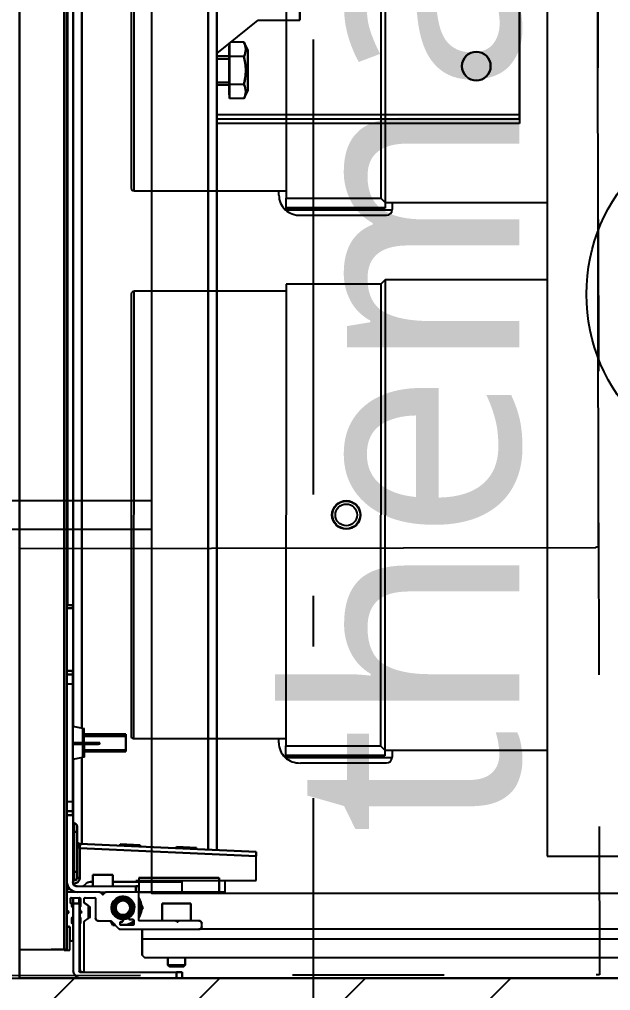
# Model space of a CAD drawing. Header units: centimetres. Extents: x 2191 to 12545, y -680 to 18662.
# Drawn here: x 10830.14 to 10850.75, y 4299.94 to 4333.81 of the extents above; entities that cross this region are included whole.
import ezdxf

# ---------------------------------------------------------------- set-up
doc = ezdxf.new("R2010")
doc.units = ezdxf.units.CM
doc.linetypes.add('Style de ligne -1', pattern=[0.41664, 0.20828, -0.20836])
doc.linetypes.add('Style de ligne -6', pattern=[1.04164, 0.625, -0.20828, 0.06943, -0.13893])
for name, color, linetype in [('B Aménagement intérieur', 252, 'Continuous'), ('B GÈnÈral_Hatch', 252, 'Continuous'), ('B Général', 252, 'Continuous'), ('C ANNOTATIONS-axes horizontaux', 252, 'Style de ligne -1'), ('C ANNOTATIONS-niveaux', 252, 'Continuous'), ('C ANNOTATIONS-prestations', 252, 'Continuous'), ('MTI900_Alu', 252, 'Continuous'), ('prlm-CHAUFF', 4, 'Continuous')]:
    doc.layers.add(name, color=color, linetype=linetype)
doc.styles.add('prlm-chauff', font='trebucbi.ttf', dxfattribs={"height": 18})

# ---------------------------------------------------------------- blocks, each defined once
blk = doc.blocks.new('B 70.200_wc-2')
at = {"layer": 'B Général', "linetype": 'Continuous'}
for p, q in [((-25, -20.1), (-25, 0)), ((-24.9, 0.1), (24.9, 0.1))]:
    blk.add_line(p, q, dxfattribs=at)
blk.add_arc((-24.9, 0), 0.1, 90, 180, dxfattribs=at)
blk = doc.blocks.new('B 70.Groupe-2-1')
at = {"layer": 'B Général', "linetype": 'Style de ligne -1', "ltscale": 25.4, "flags": 128}
blk.add_lwpolyline([(-35.4, 7.6), (35.6, 7.6), (35.6, -32.4), (-35.4, -32.4)], close=True, dxfattribs=at)
at = {"layer": 'B Général', "xscale": -1, "rotation": 270}
blk.add_blockref('B 70.200_wc-2', (35.5, 7.5), dxfattribs=at)
blk = doc.blocks.new('B 70.WC-plan-PMR')
at = {"layer": 'B Général'}
blk.add_blockref('B 70.Groupe-2-1', (0, 0), dxfattribs=at)
blk = doc.blocks.new('B 70.Groupe-17-1')
at = {"layer": 'B Général', "rotation": 0.09337549009251679}
blk.add_blockref('B 70.WC-plan-PMR', (10814.705, 4332.834), dxfattribs=at)
blk = doc.blocks.new('B 70.Gaine 150_70')
at = {"layer": 'B Général', "linetype": 'Continuous'}
blk.add_line((18.5, 36.305), (-69, 36.305), dxfattribs=at)
at = {"layer": 'B Général', "linetype": 'Continuous', "flags": 128}
for points in [[(-70, 36.305), (19.5, 36.305), (19.5, -2.715), (-70, -2.715)], [(-70, -2.7), (-70, 36.3), (19.5, 36.3), (19.5, -2.7)]]:
    blk.add_lwpolyline(points, close=True, dxfattribs=at)
at = {"layer": 'C ANNOTATIONS-prestations'}
for p, q in [((-69, 36.305), (-69, 35.205)), ((-69, 35.205), (-69, 34.755)), ((-69.03, 34.755), (-69.03, 34.555)), ((-69, 34.755), (-69.03, 34.755)), ((-69.03, 34.555), (-68.23, 34.555)), ((-69, 34.655), (-69, 34.755)), ((-69, 34.755), (18.5, 34.755)), ((18.5, 34.655), (-69, 34.655)), ((-68.23, 34.555), (-68.67, 34.555)), ((-68.23, 34.555), (-68.23, 34.655)), ((-68.2, 34.625), (-68.2, 34.585)), ((-67.771, 34.655), (-67.721, 34.606)), ((-67.736, 34.62), (-67.664, 34.62)), ((-67.679, 34.606), (-67.629, 34.655)), ((-67, 34.625), (-67, 34.655)), ((-67, 33.517), (-67, 34.625)), ((-66.9, 34.55), (-66.9, 34.655)), ((-64.317, 34.455), (-64.317, 34.655)), ((-64.182, 34.655), (-64.182, 34.455)), ((-63.85, 34.455), (-63.85, 34.655)), ((-59.75, 34.455), (-59.75, 34.655)), ((-59.418, 34.455), (-59.418, 34.655)), ((-59.283, 34.655), (-59.283, 34.455)), ((-57.1, 34.455), (-57.1, 34.655)), ((-57, 34.655), (-57, 34.455)), ((-23.583, 34.635), (-57, 34.635)), ((-67.4, 34.435), (-69.75, 34.435)), ((-67.4, 34.235), (-69.75, 34.235)), ((-68.105, 34.205), (-69.7, 34.205)), ((-68.7, 34.525), (-68.7, 34.465)), ((-68.67, 34.435), (-68.135, 34.435)), ((-67.904, 34.485), (-68.076, 34.485)), ((-67.94, 34.485), (-67.901, 34.446)), ((-67.901, 34.446), (-67.868, 34.446)), ((-67.9, 34.235), (-67.9, 34.185)), ((-67.783, 34.205), (-67.875, 34.205)), ((-67.857, 34.185), (-67.857, 34.235)), ((-67.845, 34.435), (-67.56, 34.435)), ((-67.53, 34.205), (-67.617, 34.205)), ((-67.543, 34.185), (-67.543, 34.235)), ((-67.537, 34.446), (-67.499, 34.446)), ((-67.4, 34.485), (-67.501, 34.485)), ((-67.5, 34.185), (-67.5, 34.235)), ((-67.499, 34.446), (-67.46, 34.485)), ((-67.4, 34.505), (-67.4, 34.485)), ((-67.4, 34.435), (-67.2, 34.435)), ((-67.4, 34.235), (-67.4, 34.435)), ((-67.2, 34.235), (-67.4, 34.235)), ((-67.23, 34.535), (-67.37, 34.535)), ((-67.2, 34.505), (-67.2, 34.215)), ((-66.8, 34.305), (-66.8, 32.255)), ((-64.317, 34.455), (-66.65, 34.455)), ((-66.6, 34.405), (-66.6, 34.455)), ((-66.6, 34.405), (-66.3, 34.405)), ((-66.3, 34.305), (-66.5, 34.305)), ((-66.5, 34.205), (-66.5, 34.305)), ((-65.471, 34.205), (-66.5, 34.205)), ((-66.3, 34.455), (-66.3, 34.405)), ((-66.3, 34.405), (-64.9, 34.405)), ((-66.3, 34.405), (-66.3, 34.305)), ((-64.9, 34.305), (-66.3, 34.305)), ((-65.75, 28.055), (-65.471, 34.205)), ((-65.471, 34.205), (-65.47, 34.21)), ((-65.321, 34.198), (-65.471, 34.205)), ((-65.32, 34.21), (-65.321, 34.198)), ((-64.9, 34.405), (-64.9, 34.455)), ((-64.9, 34.405), (-64.6, 34.405)), ((-64.9, 34.405), (-64.9, 34.305)), ((-64.7, 34.305), (-64.9, 34.305)), ((-64.6, 34.455), (-64.6, 34.405)), ((-62.366, 34.435), (-64.6, 34.435)), ((-64.182, 34.455), (-64.317, 34.455)), ((-63.85, 34.455), (-64.182, 34.455)), ((-59.75, 34.455), (-63.85, 34.455)), ((-62.37, 34.455), (-62.3, 34.105)), ((-61.85, 34.455), (-61.85, 33.696)), ((-61.8, 34.455), (-61.8, 33.696)), ((-61.3, 34.105), (-61.23, 34.455)), ((-23.65, 34.435), (-61.234, 34.435)), ((-59.418, 34.455), (-59.75, 34.455)), ((-59.283, 34.455), (-59.418, 34.455)), ((-57.1, 34.455), (-59.283, 34.455)), ((-57, 34.455), (-57.1, 34.455)), ((-70, 34.185), (-70, 30.835)), ((-69.8, 34.185), (-69.8, 30.835)), ((-69.8, 34.105), (-69.8, 34.085)), ((-69.77, 34.055), (-68.041, 34.055)), ((-68.077, 34.185), (-67.903, 34.185)), ((-68.016, 34.042), (-67.929, 33.918)), ((-67.904, 33.905), (-67.496, 33.905)), ((-67.9, 33.905), (-67.9, 33.875)), ((-67.9, 33.875), (-67.5, 33.875)), ((-67.9, 33.875), (-67.88, 33.855)), ((-67.857, 33.855), (-67.857, 33.905)), ((-67.762, 34.196), (-67.721, 34.156)), ((-67.679, 34.156), (-67.638, 34.196)), ((-67.543, 33.855), (-67.543, 33.905)), ((-67.52, 33.855), (-67.5, 33.875)), ((-67.23, 34.185), (-67.502, 34.185)), ((-67.5, 33.875), (-67.5, 33.905)), ((-67.471, 33.918), (-67.384, 34.042)), ((-67.359, 34.055), (-67.23, 34.055)), ((-67.2, 34.025), (-67.2, 33.685)), ((-65.321, 34.198), (-65.6, 28.055)), ((-65.324, 34.135), (-62.306, 34.135)), ((-62.3, 34.105), (-61.85, 34.105)), ((-62.1, 34.105), (-62.1, 32.605)), ((-62.039, 34.105), (-62.039, 32.605)), ((-61.8, 34.105), (-61.3, 34.105)), ((-61.561, 34.105), (-61.561, 32.605)), ((-61.5, 32.605), (-61.5, 34.105)), ((-61.294, 34.135), (-23.75, 34.135)), ((-68.01, 33.555), (-68.01, 33.127)), ((-67.23, 33.655), (-67.91, 33.655)), ((-67.88, 33.855), (-67.52, 33.855)), ((-66.4, 33.755), (-66.8, 33.755)), ((-66.65, 33.755), (-66.65, 33.852)), ((-66.4, 33.055), (-66.4, 33.755)), ((-61.85, 33.696), (-61.8, 33.696)), ((-61.85, 33.696), (-61.85, 33.56)), ((-61.85, 33.56), (-61.8, 33.56)), ((-61.8, 33.696), (-61.8, 33.56)), ((-67.079, 33.426), (-67.009, 33.496)), ((-67.009, 33.314), (-67.079, 33.384)), ((-67, 33.517), (-67, 33.293)), ((-67, 32.185), (-67, 33.293)), ((-68.019, 33.106), (-68.291, 32.834)), ((-68.156, 33.055), (-68.056, 33.113)), ((-68.156, 32.969), (-68.156, 33.055)), ((-67.2, 32.899), (-67.2, 32.511)), ((-66.8, 33.055), (-66.4, 33.055)), ((-66.65, 32.155), (-66.65, 33.055)), ((-68.3, 32.813), (-68.3, 30.055)), ((-68.15, 32.775), (-68.15, 32.355)), ((-68.07, 32.805), (-68.12, 32.805)), ((-68.04, 32.735), (-68.04, 32.775)), ((-67.979, 32.705), (-68.01, 32.705)), ((-65.334, 32.803), (-65.384, 32.805)), ((-65.334, 32.803), (-65.366, 32.101)), ((-61.5, 32.605), (-62.1, 32.605)), ((-68.104, 32.325), (-68.15, 32.351)), ((-68.12, 32.325), (-67.99, 32.325)), ((-67.96, 32.355), (-67.96, 32.465)), ((-67.93, 32.495), (-67.907, 32.495)), ((-67, 32.255), (-66.8, 32.255)), ((-67, 32.155), (-67, 32.185)), ((-66.8, 32.255), (-66.8, 32.155)), ((-66.65, 32.257), (-66.61, 32.255)), ((-66.61, 32.255), (-66.601, 28.055)), ((-69.2, 32.035), (-69.3, 31.935)), ((-69.3, 1.435), (-69.3, 31.935)), ((-69.2, 32.035), (-68.65, 32.035)), ((-68.65, 32.035), (-68.3, 32.035)), ((-68.65, 1.335), (-68.65, 32.035)), ((-68, 30.867), (-68, 32.125)), ((-67.97, 32.155), (-67.03, 32.155)), ((-67.55, 32.005), (-67.65, 32.063)), ((-67.45, 32.063), (-67.55, 32.005)), ((-67, 30.655), (-67, 32.155)), ((-66.8, 32.155), (-67, 32.155)), ((-66.65, 32.155), (-66.8, 32.155)), ((-66.5, 32.155), (-66.65, 32.155)), ((-66.65, 32.155), (-66.65, 30.655)), ((-66.5, 29.355), (-66.5, 32.155)), ((-65.416, 32.104), (-65.366, 32.101)), ((-67.4, 31.335), (-68, 31.335)), ((-67.4, 30.335), (-67.4, 31.335)), ((-70, 30.635), (-70, 30.835)), ((-70, 30.835), (-69.8, 30.835)), ((-69.8, 30.835), (-69.8, 30.635)), ((-69.55, 31.135), (-69.6, 31.085)), ((-69.6, 31.085), (-69.6, 30.585)), ((-69.55, 30.535), (-69.55, 31.135)), ((-69.3, 31.135), (-69.55, 31.135)), ((-68.029, 30.826), (-68.009, 30.846)), ((-68, 30.743), (-68, 30.867)), ((-65.423, 30.841), (-65.473, 30.843)), ((-65.423, 30.841), (-65.455, 30.139)), ((-69.8, 30.635), (-70, 30.635)), ((-69.6, 30.585), (-69.55, 30.535)), ((-69.55, 30.535), (-69.3, 30.535)), ((-68.009, 30.764), (-68.029, 30.784)), ((-68, 30.055), (-68, 30.743)), ((-67, 29.355), (-67, 30.655)), ((-66.65, 30.655), (-67, 30.655)), ((-68, 30.335), (-67.4, 30.335)), ((-65.505, 30.142), (-65.455, 30.139)), ((-68.3, 3.285), (-68.3, 30.055)), ((-68.2, 29.955), (-68.1, 29.955)), ((-65.524, 29.735), (-23.925, 29.735)), ((-67, 29.155), (-67, 29.355)), ((-66.5, 29.355), (-67, 29.355)), ((-66.603, 29.155), (-67, 29.155)), ((-65.537, 29.435), (-23.925, 29.435)), ((-40.2, 18.885), (-40.2, 29.435)), ((-40.05, 18.885), (-40.05, 29.435)), ((-39.9, 18.885), (-39.9, 29.435)), ((-38.85, 29.435), (-38.85, 29.005)), ((-38.758, 29.435), (-38.758, 29.005)), ((-37.942, 29.435), (-37.942, 29.005)), ((-37.85, 29.005), (-37.85, 29.435)), ((-37.754, 29.435), (-36.592, 27.99)), ((-39.086, 28.985), (-39.331, 28.985)), ((-39.331, 28.489), (-39.331, 28.985)), ((-37.5, 29.005), (-39.2, 29.005)), ((-39.2, 29.005), (-39.2, 28.985)), ((-38.841, 28.985), (-39.086, 28.985)), ((-38.35, 28.985), (-38.841, 28.985)), ((-38.841, 28.489), (-38.841, 28.985)), ((-37.859, 28.985), (-38.35, 28.985)), ((-37.614, 28.985), (-37.859, 28.985)), ((-37.859, 28.489), (-37.859, 28.985)), ((-37.392, 28.985), (-37.614, 28.985)), ((-37.5, 28.985), (-37.5, 29.005)), ((-37.369, 28.489), (-37.369, 28.956)), ((-39.331, 28.489), (-39.05, 28.345)), ((-37.65, 28.345), (-37.369, 28.489)), ((-37.65, 28.345), (-39.05, 28.345)), ((-66.601, 28.055), (-65.75, 28.055)), ((-65.6, 28.055), (-65.75, 28.055)), ((-36.592, 27.99), (-36.592, 26.535)), ((-36.25, 26.535), (-36.592, 26.535)), ((-40.05, 18.885), (-40.2, 18.885)), ((-39.9, 18.885), (-40.05, 18.885)), ((-35.75, 18.885), (-39.9, 18.885))]:
    blk.add_line(p, q, dxfattribs=at)
at = {"layer": 'C ANNOTATIONS-prestations', "flags": 128}
for points in [[(-68.67, 34.555, 0.198912), (-68.691, 34.546, 0.198912), (-68.7, 34.525)], [(-68.23, 34.555, 0.198912), (-68.209, 34.564, 0.198912), (-68.2, 34.585)], [(-68.17, 34.655, 0.198912), (-68.191, 34.646, 0.198912), (-68.2, 34.625)], [(-67.721, 34.606, 0.198912), (-67.7, 34.597, 0.198912), (-67.679, 34.606)], [(-67, 34.625, 0.198912), (-67.009, 34.646, 0.198912), (-67.03, 34.655)], [(-66.65, 34.655, 0.198912), (-66.897, 34.552, 0.198912), (-67, 34.305)], [(-69.75, 34.435, 0.198912), (-69.927, 34.362, 0.198912), (-70, 34.185)], [(-69.75, 34.235, 0.198912), (-69.785, 34.22, 0.198912), (-69.8, 34.185)], [(-69.7, 34.205, 0.198912), (-69.771, 34.176, 0.198912), (-69.8, 34.105)], [(-68.7, 34.465, 0.198912), (-68.691, 34.444, 0.198912), (-68.67, 34.435)], [(-68.135, 34.435, 0.17724), (-68.116, 34.442, 0.17724), (-68.105, 34.46)], [(-68.076, 34.485, 0.17724), (-68.095, 34.478, 0.17724), (-68.105, 34.46)], [(-68.105, 34.205, 0.155096), (-68.094, 34.191, 0.155096), (-68.077, 34.185)], [(-67.875, 34.46, 0.17724), (-67.885, 34.478, 0.17724), (-67.904, 34.485)], [(-67.903, 34.185, 0.155096), (-67.886, 34.191, 0.155096), (-67.875, 34.205)], [(-67.9, 34.435, 0.013224), (-67.9, 34.44, 0.013224), (-67.901, 34.446)], [(-67.875, 34.46, 0.17724), (-67.864, 34.442, 0.17724), (-67.845, 34.435)], [(-67.762, 34.196, 0.098491), (-67.772, 34.203, 0.098491), (-67.783, 34.205)], [(-67.617, 34.205, 0.098491), (-67.628, 34.203, 0.098491), (-67.638, 34.196)], [(-67.56, 34.435, 0.17724), (-67.541, 34.442, 0.17724), (-67.53, 34.46)], [(-67.501, 34.485, 0.17724), (-67.52, 34.478, 0.17724), (-67.53, 34.46)], [(-67.53, 34.205, 0.155096), (-67.519, 34.191, 0.155096), (-67.502, 34.185)], [(-67.499, 34.446, 0.013224), (-67.5, 34.44, 0.013224), (-67.5, 34.435)], [(-67.37, 34.535, 0.198912), (-67.391, 34.526, 0.198912), (-67.4, 34.505)], [(-67.2, 34.505, 0.198912), (-67.209, 34.526, 0.198912), (-67.23, 34.535)], [(-67.23, 34.185, 0.198912), (-67.209, 34.194, 0.198912), (-67.2, 34.215)], [(-66.65, 34.455, 0.198912), (-66.756, 34.411, 0.198912), (-66.8, 34.305)], [(-66.695, 34.448, 0.227222), (-66.656, 34.28, 0.227222), (-66.5, 34.205)], [(-66.6, 34.405, 0.198912), (-66.571, 34.334, 0.198912), (-66.5, 34.305)], [(-65.22, 34.305, 0.193016), (-65.289, 34.277, 0.193016), (-65.32, 34.21)], [(-64.7, 34.305, 0.198912), (-64.629, 34.334, 0.198912), (-64.6, 34.405)], [(-69.8, 34.085, 0.198912), (-69.791, 34.064, 0.198912), (-69.77, 34.055)], [(-68.016, 34.042, 0.120588), (-68.027, 34.052, 0.120588), (-68.041, 34.055)], [(-67.929, 33.918, 0.120588), (-67.918, 33.908, 0.120588), (-67.904, 33.905)], [(-67.721, 34.156, 0.198912), (-67.7, 34.147, 0.198912), (-67.679, 34.156)], [(-67.496, 33.905, 0.120588), (-67.482, 33.908, 0.120588), (-67.471, 33.918)], [(-67.359, 34.055, 0.120588), (-67.373, 34.052, 0.120588), (-67.384, 34.042)], [(-67.2, 34.025, 0.198912), (-67.209, 34.046, 0.198912), (-67.23, 34.055)], [(-66.8, 34.087, 0.028434), (-66.763, 34.044, 0.028434), (-66.722, 34.005)], [(-66.65, 33.852, 0.109774), (-66.669, 33.936, 0.109774), (-66.722, 34.005)], [(-67.91, 33.655, 0.198912), (-67.981, 33.626, 0.198912), (-68.01, 33.555)], [(-67.23, 33.655, 0.198912), (-67.209, 33.664, 0.198912), (-67.2, 33.685)], [(-67.079, 33.426, 0.198912), (-67.088, 33.405, 0.198912), (-67.079, 33.384)], [(-67.009, 33.496, 0.098491), (-67.002, 33.506, 0.098491), (-67, 33.517)], [(-67, 33.293, 0.098491), (-67.002, 33.304, 0.098491), (-67.009, 33.314)], [(-68.01, 33.164, 0.041018), (-68.079, 33.083, 0.041018), (-68.133, 32.992)], [(-68.019, 33.106, 0.098491), (-68.012, 33.116, 0.098491), (-68.01, 33.127)], [(-67.882, 32.482, 0.366532), (-67.384, 32.341, 0.366532), (-67.164, 32.808, 0.366532), (-67.588, 33.103, 0.366532), (-67.949, 32.733)], [(-68.291, 32.834, 0.098491), (-68.298, 32.824, 0.098491), (-68.3, 32.813)], [(-68.12, 32.805, 0.198912), (-68.141, 32.796, 0.198912), (-68.15, 32.775)], [(-68.143, 32.794, 0.018566), (-68.148, 32.75, 0.018566), (-68.15, 32.705)], [(-68.15, 32.705, 0.085942), (-68.115, 32.503, 0.085942), (-68.014, 32.325)], [(-68.04, 32.775, 0.198912), (-68.049, 32.796, 0.198912), (-68.07, 32.805)], [(-68.04, 32.735, 0.198912), (-68.031, 32.714, 0.198912), (-68.01, 32.705)], [(-67.979, 32.705, 0.189855), (-67.958, 32.713, 0.189855), (-67.949, 32.733)], [(-67.949, 32.733, 0.008728), (-67.95, 32.719, 0.008728), (-67.95, 32.705)], [(-67.95, 32.705, 0.074153), (-67.933, 32.588, 0.074153), (-67.882, 32.482)], [(-68.15, 32.455, 0.02871), (-68.117, 32.388, 0.02871), (-68.077, 32.325)], [(-68.15, 32.355, 0.198912), (-68.141, 32.334, 0.198912), (-68.12, 32.325)], [(-67.99, 32.325, 0.198912), (-67.969, 32.334, 0.198912), (-67.96, 32.355)], [(-67.93, 32.495, 0.198912), (-67.951, 32.486, 0.198912), (-67.96, 32.465)], [(-67.882, 32.482, 0.122946), (-67.893, 32.491, 0.122946), (-67.907, 32.495)], [(-67.03, 32.155, 0.198912), (-67.009, 32.164, 0.198912), (-67, 32.185)], [(-67.97, 32.155, 0.198912), (-67.991, 32.146, 0.198912), (-68, 32.125)], [(-67.896, 32.155, 0.14145), (-67.55, 32.055, 0.14145), (-67.204, 32.155)], [(-67.79, 32.155, 0.103148), (-67.55, 32.105, 0.103148), (-67.31, 32.155)], [(-68.029, 30.826, 0.198912), (-68.038, 30.805, 0.198912), (-68.029, 30.784)], [(-68.009, 30.846, 0.098491), (-68.002, 30.856, 0.098491), (-68, 30.867)], [(-68, 30.743, 0.098491), (-68.002, 30.754, 0.098491), (-68.009, 30.764)], [(-68.3, 30.055, 0.198912), (-68.271, 29.984, 0.198912), (-68.2, 29.955)], [(-68.1, 29.955, 0.198912), (-68.029, 29.984, 0.198912), (-68, 30.055)], [(-39.331, 28.489, 0.132797), (-39.086, 28.422, 0.132797), (-38.841, 28.489)], [(-37.859, 28.489, 0.132797), (-37.614, 28.422, 0.132797), (-37.369, 28.489)]]:
    blk.add_lwpolyline(points, format="xyb", dxfattribs=at)
at = {"layer": 'C ANNOTATIONS-prestations'}
for centre, radius in [((-67.55, 32.705), 0.35), ((-67.55, 32.705), 0.3), ((-67.55, 32.705), 0.25), ((-38.2, 20.385), 0.5)]:
    blk.add_circle(centre, radius, dxfattribs=at)
for points, knots in [([(-65.22, 34.305), (-65.254, 34.305), (-65.318, 34.298), (-65.367, 34.286), (-65.396, 34.276), (-65.421, 34.265), (-65.441, 34.252), (-65.453, 34.242), (-65.462, 34.232), (-65.469, 34.218), (-65.47, 34.211), (-65.47, 34.21), (-65.47, 34.21)], [0, 0, 0, 1, 2, 3, 4, 5, 6, 7, 8, 9, 9, 10, 10, 10]), ([(-65.47, 34.21), (-65.431, 34.208), (-65.38, 34.207), (-65.352, 34.207), (-65.333, 34.207), (-65.324, 34.208), (-65.322, 34.209), (-65.321, 34.209), (-65.32, 34.209), (-65.32, 34.209), (-65.32, 34.21)], [0, 0, 0, 1, 2, 3, 4, 5, 6, 7, 7, 8, 8, 8]), ([(-37.859, 28.489), (-38.352, 28.36), (-38.835, 28.487), (-38.838, 28.488), (-38.841, 28.489)], [0, 0, 0, 1, 1, 2, 2, 2])]:
    blk.add_open_spline(points, degree=2, knots=knots, dxfattribs=at)
blk = doc.blocks.new('xi.thema+')
at = {"layer": 'prlm-CHAUFF', "color": 0}
blk.add_lwpolyline([(-20.9, 0), (-20.9, 34.4), (20.9, 34.4), (20.9, 0)], close=True, dxfattribs=at)
blk.add_circle((0, 13), 6.25, dxfattribs=at)
at = {"layer": 'prlm-CHAUFF', "color": 0, "insert": (0, 25.539), "char_height": 8, "width": 7.19706, "attachment_point": 5, "style": 'prlm-chauff'}
blk.add_mtext('thema+', dxfattribs=at)
blk = doc.blocks.new('B 70.MTI900_Alu_390')
at = {"layer": 'MTI900_Alu', "color": 1, "linetype": 'Continuous'}
for p, q in [((-4.34, -0.405), (-4.34, -3.475)), ((-4.405, -0.415), (-4.405, -3.465)), ((-4.305, -0.6), (-4.305, -3.277)), ((-1.495, -2.16), (-1.495, -3.215)), ((-1.48, -2.16), (-1.495, -2.16)), ((-1.48, -2.16), (-1.48, -3.215)), ((-1.48, -2.16), (-1.465, -2.16)), ((-1.465, -2.16), (-1.05, -2.16)), ((-1.465, -2.16), (-1.465, -3.215)), ((-1.1342, -2.925), (-1.1, -2.925)), ((-1.1342, -3.0705), (-1.1342, -2.925)), ((-4.1351, -3.077), (-4.136, -3.497)), ((-4.1351, -3.077), (-4.05, -3.077)), ((-4.0221, -3.692), (-4.05, -3.077)), ((-4.05, -3.077), (-4.035, -3.077)), ((-4.035, -3.077), (-4.0071, -3.6913)), ((-1.2504, -3.215), (-1.1342, -3.0705)), ((-1.38, -3.106), (-1.4081, -3.1204)), ((-1.38, -3.106), (-1.24, -3.106)), ((-1.2119, -3.1204), (-1.24, -3.106)), ((-1.4081, -3.1204), (-1.4081, -3.17)), ((-1.3591, -3.1204), (-1.3591, -3.17)), ((-1.2609, -3.1204), (-1.2609, -3.17)), ((-1.2119, -3.1204), (-1.2119, -3.1671)), ((-1.4081, -3.17), (-1.3836, -3.17)), ((-1.395, -3.17), (-1.395, -3.172)), ((-1.395, -3.172), (-1.225, -3.172)), ((-1.3836, -3.17), (-1.3591, -3.17)), ((-1.36, -3.172), (-1.36, -3.215)), ((-1.3591, -3.17), (-1.31, -3.17)), ((-1.3508, -3.215), (-1.3508, -3.172)), ((-1.31, -3.17), (-1.2609, -3.17)), ((-1.2692, -3.215), (-1.2692, -3.172)), ((-1.2609, -3.17), (-1.2364, -3.17)), ((-1.26, -3.215), (-1.26, -3.172)), ((-1.2364, -3.17), (-1.2142, -3.17)), ((-1.225, -3.172), (-1.225, -3.17)), ((-4.175, -3.207), (-4.175, -3.187)), ((-4.1353, -3.187), (-4.175, -3.187)), ((-4.175, -3.337), (-4.175, -3.207)), ((-4.125, -3.207), (-4.175, -3.207)), ((-4.125, -3.487), (-4.125, -3.207)), ((-0.2775, -3.215), (-4.0287, -3.215)), ((-0.2775, -3.245), (-4.0274, -3.245)), ((-4.305, -3.5528), (-4.305, -3.277)), ((-4.295, -3.267), (-4.285, -3.267)), ((-4.275, -3.277), (-4.275, -3.3458)), ((-4.215, -3.305), (-4.275, -3.305)), ((-4.215, -3.405), (-4.215, -3.305)), ((-4.0205, -3.2854), (-4.0255, -3.2857)), ((-4.0205, -3.2854), (-4.0173, -3.3556)), ((-4.475, -3.355), (-4.475, -3.335)), ((-4.475, -3.335), (-4.455, -3.335)), ((-4.455, -3.335), (-4.455, -3.355)), ((-4.43, -3.325), (-4.435, -3.33)), ((-4.435, -3.33), (-4.435, -3.38)), ((-4.43, -3.385), (-4.43, -3.325)), ((-4.405, -3.325), (-4.43, -3.325)), ((-4.2759, -3.3479), (-4.2779, -3.3499)), ((-4.275, -3.3582), (-4.275, -3.3458)), ((-4.175, -3.487), (-4.175, -3.337)), ((-4.14, -3.337), (-4.175, -3.337)), ((-4.14, -3.487), (-4.14, -3.337)), ((-4.475, -3.69), (-4.475, -3.355)), ((-4.455, -3.355), (-4.475, -3.355)), ((-4.455, -3.69), (-4.455, -3.355)), ((-4.435, -3.38), (-4.43, -3.385)), ((-4.43, -3.385), (-4.405, -3.385)), ((-4.2779, -3.3541), (-4.2759, -3.3561)), ((-4.275, -3.3582), (-4.275, -3.484)), ((-4.0223, -3.3558), (-4.0173, -3.3556)), ((-4.275, -3.405), (-4.215, -3.405)), ((-4.405, -3.465), (-4.395, -3.475)), ((-4.34, -3.475), (-4.395, -3.475)), ((-4.305, -3.475), (-4.34, -3.475)), ((-4.272, -3.487), (-4.178, -3.487)), ((-4.24, -3.4778), (-4.23, -3.472)), ((-4.23, -3.472), (-4.22, -3.4778)), ((-4.175, -3.49), (-4.175, -3.487)), ((-4.175, -3.487), (-4.155, -3.487)), ((-4.14, -3.487), (-4.155, -3.487)), ((-4.155, -3.487), (-4.155, -3.497)), ((-4.125, -3.487), (-4.14, -3.487)), ((-4.14, -3.577), (-4.14, -3.487)), ((-4.0116, -3.4816), (-4.0166, -3.4819)), ((-4.0116, -3.4816), (-4.0084, -3.5518)), ((-4.29, -3.5066), (-4.2854, -3.504)), ((-4.29, -3.507), (-4.29, -3.549)), ((-4.274, -3.504), (-4.287, -3.504)), ((-4.271, -3.518), (-4.271, -3.507)), ((-4.2657, -3.521), (-4.268, -3.521)), ((-4.175, -3.49), (-4.175, -3.6008)), ((-4.155, -3.497), (-4.175, -3.497)), ((-4.155, -3.702), (-4.155, -3.497)), ((-4.136, -3.497), (-4.14, -3.4972)), ((-4.2769, -3.5821), (-4.3041, -3.5549)), ((-4.287, -3.552), (-4.282, -3.552)), ((-4.279, -3.549), (-4.279, -3.545)), ((-4.276, -3.542), (-4.2729, -3.542)), ((-4.195, -3.5614), (-4.195, -3.5226)), ((-4.0134, -3.552), (-4.0084, -3.5518)), ((-3.685, -3.532), (-3.625, -3.532)), ((-3.685, -3.532), (-3.685, -3.677)), ((-3.6789, -3.677), (-3.6789, -3.532)), ((-3.6311, -3.677), (-3.6311, -3.532)), ((-3.625, -3.677), (-3.625, -3.532)), ((-4.2906, -3.577), (-4.2906, -3.5684)), ((-4.2806, -3.5828), (-4.2906, -3.577)), ((-4.276, -3.627), (-4.276, -3.5842)), ((-4.115, -3.577), (-4.155, -3.577)), ((-4.115, -3.647), (-4.115, -3.577)), ((-4.1759, -3.6029), (-4.1829, -3.6099)), ((-4.1829, -3.6141), (-4.1759, -3.6211)), ((-4.175, -3.6232), (-4.175, -3.6008)), ((-4.175, -3.6232), (-4.175, -3.734)), ((-3.66, -3.6225), (-3.655, -3.6225)), ((-3.66, -3.6225), (-3.66, -3.6361)), ((-3.655, -3.6225), (-3.655, -3.6361)), ((-4.198, -3.637), (-4.266, -3.637)), ((-4.263, -3.657), (-4.265, -3.659)), ((-4.227, -3.657), (-4.263, -3.657)), ((-4.2607, -3.657), (-4.2607, -3.662)), ((-4.2293, -3.657), (-4.2293, -3.662)), ((-4.225, -3.659), (-4.227, -3.657)), ((-4.195, -3.674), (-4.195, -3.64)), ((-4.155, -3.647), (-4.115, -3.647)), ((-4.14, -3.6567), (-4.14, -3.647)), ((-3.66, -3.6361), (-3.655, -3.6361)), ((-3.66, -3.6361), (-3.66, -3.717)), ((-3.655, -3.6361), (-3.655, -3.717)), ((-4.455, -3.682), (-4.455, -3.68)), ((-4.452, -3.677), (-4.2791, -3.677)), ((-4.2653, -3.69), (-4.2827, -3.69)), ((-4.2766, -3.6757), (-4.2679, -3.6633)), ((-4.2654, -3.662), (-4.2246, -3.662)), ((-4.225, -3.659), (-4.265, -3.659)), ((-4.265, -3.659), (-4.265, -3.662)), ((-4.265, -3.69), (-4.265, -3.695)), ((-4.2607, -3.69), (-4.2607, -3.695)), ((-4.2471, -3.6871), (-4.2521, -3.692)), ((-4.2379, -3.692), (-4.2429, -3.6871)), ((-4.2293, -3.69), (-4.2293, -3.695)), ((-4.2252, -3.69), (-4.198, -3.69)), ((-4.225, -3.662), (-4.225, -3.659)), ((-4.225, -3.695), (-4.225, -3.69)), ((-4.2221, -3.6633), (-4.2134, -3.6757)), ((-4.2109, -3.677), (-4.198, -3.677)), ((-4.0071, -3.6913), (-4.0221, -3.692)), ((-3.7066, -3.685), (-4.0074, -3.685)), ((-4.0071, -3.6913), (-4.007, -3.6925)), ((-3.705, -3.677), (-3.713, -3.717)), ((-3.66, -3.677), (-3.705, -3.677)), ((-3.655, -3.677), (-3.605, -3.677)), ((-3.597, -3.717), (-3.605, -3.677)), ((-0.26, -3.685), (-3.6034, -3.685)), ((-4.215, -3.695), (-4.45, -3.695)), ((-4.215, -3.715), (-4.45, -3.715)), ((-4.2855, -3.692), (-4.445, -3.692)), ((-4.345, -3.724), (-4.345, -3.718)), ((-4.342, -3.715), (-4.2885, -3.715)), ((-4.2826, -3.72), (-4.2654, -3.72)), ((-4.2651, -3.7161), (-4.269, -3.72)), ((-4.2618, -3.7161), (-4.2651, -3.7161)), ((-4.2521, -3.692), (-4.2625, -3.692)), ((-4.2595, -3.715), (-4.231, -3.715)), ((-4.228, -3.692), (-4.2379, -3.692)), ((-4.2249, -3.7161), (-4.2287, -3.7161)), ((-4.2251, -3.72), (-4.215, -3.72)), ((-4.221, -3.72), (-4.2249, -3.7161)), ((-4.215, -3.715), (-4.215, -3.695)), ((-4.215, -3.695), (-4.195, -3.695)), ((-4.195, -3.715), (-4.215, -3.715)), ((-4.215, -3.72), (-4.215, -3.722)), ((-4.212, -3.725), (-4.198, -3.725)), ((-4.195, -3.722), (-4.195, -3.693)), ((-3.9067, -3.717), (-4.14, -3.717)), ((-4.135, -3.717), (-4.135, -3.712)), ((-4.105, -3.712), (-4.135, -3.712)), ((-4.125, -3.692), (-4.0221, -3.692)), ((-4.125, -3.702), (-4.125, -3.692)), ((-4.125, -3.702), (-4.105, -3.702)), ((-4.105, -3.702), (-3.965, -3.702)), ((-4.105, -3.702), (-4.105, -3.712)), ((-4.105, -3.712), (-4.105, -3.717)), ((-3.965, -3.712), (-4.105, -3.712)), ((-4.022, -3.6925), (-4.0221, -3.692)), ((-3.965, -3.702), (-3.945, -3.702)), ((-3.965, -3.702), (-3.965, -3.712)), ((-3.965, -3.717), (-3.965, -3.712)), ((-3.935, -3.712), (-3.965, -3.712)), ((-3.935, -3.712), (-3.935, -3.717)), ((-3.935, -3.715), (-3.7126, -3.715)), ((-3.9067, -3.737), (-3.9067, -3.717)), ((-3.9067, -3.717), (-3.8932, -3.717)), ((-3.8932, -3.717), (-3.86, -3.717)), ((-3.8932, -3.717), (-3.8932, -3.737)), ((-3.86, -3.717), (-3.45, -3.717)), ((-3.86, -3.717), (-3.86, -3.737)), ((-3.5974, -3.715), (-0.25, -3.715)), ((-3.45, -3.717), (-3.45, -3.737)), ((-3.45, -3.717), (-3.4168, -3.717)), ((-3.4168, -3.737), (-3.4168, -3.717)), ((-3.4168, -3.717), (-3.4033, -3.717)), ((-3.185, -3.717), (-3.4033, -3.717)), ((-3.4033, -3.717), (-3.4033, -3.737)), ((-3.185, -3.717), (-3.175, -3.717)), ((-3.185, -3.737), (-3.185, -3.717)), ((-3.175, -3.717), (-3.175, -3.737)), ((-4.378, -3.747), (-4.378, -3.727)), ((-4.378, -3.727), (-4.298, -3.727)), ((-4.375, -3.747), (-4.378, -3.747)), ((-4.375, -3.737), (4.375, -3.737)), ((-4.375, -3.747), (-4.375, -3.737)), ((4.375, -3.747), (-4.375, -3.747)), ((-4.375, -3.747), (-4.375, -3.792)), ((-4.298, -3.727), (-4.342, -3.727)), ((-4.298, -3.727), (-4.298, -3.737)), ((-4.295, -3.734), (-4.295, -3.73)), ((-4.2471, -3.7321), (-4.2521, -3.737)), ((-4.2414, -3.7335), (-4.2486, -3.7335)), ((-4.2379, -3.737), (-4.2429, -3.7321)), ((-4.175, -3.737), (-4.175, -3.734)), ((-4.165, -3.737), (-4.165, -3.7265)), ((-3.175, -3.735), (-0.2433, -3.735)), ((-4.375, -3.902), (-4.375, -3.792)), ((-4.375, -3.902), (4.375, -3.902))]:
    blk.add_line(p, q, dxfattribs=at)
for centre, radius in [((-1.295, -2.31), 0.05), ((-4.23, -3.542), 0.035), ((-4.23, -3.542), 0.03), ((-4.23, -3.542), 0.025)]:
    blk.add_circle(centre, radius, dxfattribs=at)
for centre, radius, start, end in [((-1.3836, -3.1624), 0.0487, 59.7422, 120.2578), ((-1.2364, -3.1624), 0.0487, 59.7422, 120.2578), ((-4.295, -3.277), 0.01, 90, 180), ((-4.285, -3.277), 0.01, 0, 90), ((-4.2758, -3.352), 0.003, 135, 225), ((-4.278, -3.3458), 0.003, 315, 0), ((-4.278, -3.3582), 0.003, 0, 45), ((-4.272, -3.484), 0.003, 180, 270), ((-4.23, -3.542), 0.065, 57.7958, 122.2042), ((-4.23, -3.542), 0.06, 66.4435, 113.5565), ((-4.178, -3.49), 0.003, 0, 90), ((-4.287, -3.507), 0.003, 90, 180), ((-4.23, -3.542), 0.06, 140.7035, 188.509), ((-4.23, -3.542), 0.065, 144.2242, 157.3801), ((-4.274, -3.507), 0.003, 0, 90), ((-4.268, -3.518), 0.003, 180, 270), ((-4.23, -3.542), 0.04, 146.0728, 184.0006), ((-4.23, -3.542), 0.04, 184.0006, 146.0728), ((-4.2657, -3.518), 0.003, 270, 326.0728), ((-4.302, -3.5528), 0.003, 180, 225), ((-4.287, -3.549), 0.003, 180, 270), ((-4.282, -3.549), 0.003, 270, 0), ((-4.276, -3.545), 0.003, 90, 180), ((-4.2729, -3.545), 0.003, 4.0006, 90), ((-4.23, -3.542), 0.065, 206.162, 224.9525), ((-4.279, -3.5842), 0.003, 0, 45), ((-4.1808, -3.612), 0.003, 135, 225), ((-4.178, -3.6008), 0.003, 315, 0), ((-4.178, -3.6232), 0.003, 0, 45), ((-4.266, -3.627), 0.01, 180, 270), ((-4.198, -3.64), 0.003, 0, 90), ((-4.16, -3.6567), 0.02, 309.8841, 0), ((-4.45, -3.69), 0.025, 180, 270), ((-4.452, -3.68), 0.003, 90, 180), ((-4.445, -3.682), 0.01, 180, 270), ((-4.45, -3.69), 0.005, 180, 270), ((-4.2827, -3.693), 0.003, 90, 160.5288), ((-4.2791, -3.674), 0.003, 270, 325.008), ((-4.2654, -3.665), 0.003, 90, 145.008), ((-4.2653, -3.693), 0.003, 19.4712, 90), ((-4.245, -3.6892), 0.003, 45, 135), ((-4.2252, -3.693), 0.003, 90, 160.5288), ((-4.2246, -3.665), 0.003, 34.992, 90), ((-4.2109, -3.674), 0.003, 214.992, 270), ((-4.198, -3.674), 0.003, 270, 0), ((-4.198, -3.693), 0.003, 0, 90), ((-4.1151, -3.7104), 0.05, 129.8841, 142.9139), ((-4.342, -3.718), 0.003, 90, 180), ((-4.342, -3.724), 0.003, 180, 270), ((-4.2885, -3.718), 0.003, 9.5941, 90), ((-4.2826, -3.717), 0.003, 189.5941, 270), ((-4.2654, -3.717), 0.003, 270, 350.4059), ((-4.275, -3.715), 0.01, 353.9388, 0), ((-4.2595, -3.718), 0.003, 90, 170.4059), ((-4.231, -3.718), 0.003, 9.5941, 90), ((-4.2251, -3.717), 0.003, 189.5941, 270), ((-4.215, -3.715), 0.01, 180, 186.0612), ((-4.212, -3.722), 0.003, 180, 270), ((-4.198, -3.722), 0.003, 270, 0), ((-4.14, -3.702), 0.035, 180, 270), ((-4.14, -3.702), 0.015, 180, 270), ((-4.125, -3.712), 0.02, 90, 192.412), ((-4.125, -3.712), 0.01, 90, 180), ((-3.997, -3.692), 0.01, 182.6026, 270), ((-3.945, -3.712), 0.01, 0, 90), ((-4.298, -3.73), 0.003, 0, 90), ((-4.292, -3.734), 0.003, 180, 270), ((-4.245, -3.7342), 0.003, 45, 135), ((-4.178, -3.734), 0.003, 270, 0)]:
    blk.add_arc(centre, radius, start, end, dxfattribs=at)
for centre, major_axis, ratio, start_param, end_param in [((-4.022, -3.6931), (0.015, 0.0007), 0.045361, 0, 1.568734), ((-3.997, -3.692), (0.025, 0), 0.4, 3.187016, 4.712389)]:
    blk.add_ellipse(centre, major_axis=major_axis, ratio=ratio, start_param=start_param, end_param=end_param, dxfattribs=at)
blk.add_open_spline([(-1.3591, -3.1204), (-1.3511, -3.1183), (-1.343, -3.1166), (-1.3306, -3.1149), (-1.3265, -3.1144), (-1.3182, -3.1138), (-1.3141, -3.1137), (-1.3017, -3.1137), (-1.2935, -3.1143), (-1.2772, -3.1166), (-1.269, -3.1183), (-1.2609, -3.1204)], degree=3, knots=[0, 0, 0, 0, 0.25, 0.25, 0.375, 0.375, 0.5, 0.5, 0.75, 0.75, 1, 1, 1, 1], dxfattribs=at)
blk = doc.blocks.new('xi.uta-yzen-d')
at = {"layer": 'prlm-CHAUFF', "ltscale": 50}
for p, q in [((-36.4, 35.02), (-20.8, 35.02)), ((-36.4, 35.02), (-36.4, 29.72)), ((-20.9, 35.12), (-36.3, 35.12)), ((-20.8, 29.72), (-20.8, 35.02)), ((-17.3, 35.02), (-1.7, 35.02)), ((-17.3, 35.02), (-17.3, 29.72)), ((-1.8, 35.12), (-17.2, 35.12)), ((-36.55, 29.97), (-36.4, 29.97)), ((-17.45, 29.97), (-17.3, 29.97)), ((-37.056, 29.72), (-36.65, 29.72)), ((-37.056, 29.72), (-37.056, 26.02)), ((-37, 29.72), (-37, 26.27)), ((-36.98, 29.72), (-36.98, 26.27)), ((-20.55, 29.72), (-36.65, 29.72)), ((-36.65, 29.72), (-36.65, 26.42)), ((-20.55, 26.42), (-20.55, 29.72)), ((-17.956, 29.72), (-17.55, 29.72)), ((-17.956, 29.72), (-17.956, 26.02)), ((-17.9, 29.72), (-17.9, 26.27)), ((-17.88, 29.72), (-17.88, 26.27)), ((-1.45, 29.72), (-17.55, 29.72)), ((-17.55, 29.72), (-17.55, 26.42)), ((-37.25, 29.216), (-37.25, 26.22)), ((-18.15, 29.216), (-18.15, 26.22)), ((-37, 28.42), (-36.98, 28.42)), ((-17.9, 28.42), (-17.88, 28.42)), ((-36.98, 28.07), (-37, 28.07)), ((-17.88, 28.07), (-17.9, 28.07)), ((-37, 27.693), (-36.98, 27.693)), ((-17.9, 27.693), (-17.88, 27.693)), ((-36.98, 27.343), (-37, 27.343)), ((-37, 27.293), (-36.98, 27.293)), ((-36.98, 27.193), (-37, 27.193)), ((-17.88, 27.343), (-17.9, 27.343)), ((-17.9, 27.293), (-17.88, 27.293)), ((-17.88, 27.193), (-17.9, 27.193)), ((-36.65, 26.42), (-36.8, 26.27)), ((-20.55, 26.42), (-36.65, 26.42)), ((-20.4, 26.27), (-20.55, 26.42)), ((-17.55, 26.42), (-17.7, 26.27)), ((-1.45, 26.42), (-17.55, 26.42)), ((-36.98, 26.27), (-37, 26.27)), ((-36.8, 26.27), (-36.98, 26.27)), ((-20.4, 26.27), (-36.8, 26.27)), ((-36.8, 26.27), (-36.8, 20.62)), ((-20.4, 20.62), (-20.4, 26.27)), ((-17.88, 26.27), (-17.9, 26.27)), ((-17.7, 26.27), (-17.88, 26.27)), ((-1.3, 26.27), (-17.7, 26.27)), ((-17.7, 26.27), (-17.7, 20.62)), ((-36.8, 26.02), (-37.05, 26.02)), ((-17.7, 26.02), (-17.95, 26.02))]:
    blk.add_line(p, q, dxfattribs=at)
blk.add_lwpolyline([(-40.5, 20.62), (-40.5, 3.9), (40.5, 3.9), (40.5, 20.62)], close=True, dxfattribs=at)
for radius in [0.5, 0.48, 0.38]:
    blk.add_circle((-28.6, 27.62), radius, dxfattribs=at)
for centre, radius, start, end in [((-36.3, 35.02), 0.1, 90, 180), ((-20.9, 35.02), 0.1, 0, 90), ((-17.2, 35.02), 0.1, 90, 180), ((-36.55, 29.27), 0.7, 90, 136.2731), ((-17.45, 29.27), 0.7, 90, 136.2731), ((-36.475, 29.24), 0.776, 138.5248, 181.7675), ((-17.375, 29.24), 0.776, 138.5248, 181.7675), ((-37.05, 26.22), 0.2, 180, 268.3239), ((-17.95, 26.22), 0.2, 180, 268.3239), ((-37.05, 26.22), 0.2, 268.3239, 270), ((-17.95, 26.22), 0.2, 268.3239, 270)]:
    blk.add_arc(centre, radius, start, end, dxfattribs=at)
for centre, major_axis, ratio, start_param, end_param in [((-36.55, 28.959), (-0.45, 0), 0.974723, 5.983927, 6.283185), ((-17.45, 28.959), (-0.45, 0), 0.974723, 5.983927, 6.283185), ((-36.55, 28.603), (-0.45, 0), 0.974723, 5.983927, 6.283185), ((-35.75, 28.603), (-1.25, 0), 0.146694, 0, 0.179125), ((-17.45, 28.603), (-0.45, 0), 0.974723, 5.983927, 6.283185), ((-16.65, 28.603), (-1.25, 0), 0.146694, 0, 0.179125)]:
    blk.add_ellipse(centre, major_axis=major_axis, ratio=ratio, start_param=start_param, end_param=end_param, dxfattribs=at)
for points in [[(-36.982, 29.391), (-36.986, 29.379), (-36.989, 29.366), (-36.997, 29.324), (-37, 29.294), (-37, 29.265)], [(-17.882, 29.391), (-17.886, 29.379), (-17.889, 29.366), (-17.897, 29.324), (-17.9, 29.294), (-17.9, 29.265)]]:
    blk.add_open_spline(points, degree=3, knots=[0.8185803, 0.8185803, 0.8185803, 0.8185803, 0.875, 0.875, 1, 1, 1, 1], dxfattribs=at)

msp = doc.modelspace()

# ---------------------------------------------------------------- hatches: boundary and pattern name
at = {"layer": 'B GÈnÈral_Hatch', "linetype": 'Continuous'}
h = msp.add_hatch(dxfattribs=at)
h.set_pattern_fill('50_BETON', color=256, style=0, pattern_type=2)
h.set_pattern_definition([(45, (0, 0), (2.4253472, -2.6458333), [])])
h.paths.add_polyline_path([(11263.443, 4282.407), (11245.443, 4300.406), (10673.069, 4300.37), (10673.07, 4282.37)])

# ---------------------------------------------------------------- linework, layer by layer
at = {"layer": 'B Général', "linetype": 'Continuous', "lineweight": 18}
msp.add_line((10673.069, 4300.37), (11245.443, 4300.406), dxfattribs=at)
at = {"layer": 'B Général', "linetype": 'Continuous'}
msp.add_line((10673.069, 4300.37), (11235.443, 4300.405), dxfattribs=at)
at = {"layer": 'C ANNOTATIONS-axes horizontaux', "linetype": 'Style de ligne -6', "ltscale": 25.4}
msp.add_line((10840.388, 3285.389), (10840.388, 5820.389), dxfattribs=at)
at = {"layer": 'C ANNOTATIONS-niveaux', "linetype": 'Style de ligne -6', "ltscale": 25.4}
msp.add_line((10840.388, 3285.389), (10840.388, 5820.389), dxfattribs=at)
at = {"layer": 'prlm-CHAUFF', "ltscale": 50}
for p, q in [((10762.766, 4317.031), (10834.76, 4317.031)), ((10761.766, 4316.031), (10834.76, 4316.031))]:
    msp.add_line(p, q, dxfattribs=at)

# ---------------------------------------------------------------- block references
at = {"layer": 'B Aménagement intérieur'}
msp.add_blockref('B 70.Groupe-17-1', (0, 0), dxfattribs=at)
at = {"layer": 'B Aménagement intérieur', "rotation": 90}
msp.add_blockref('B 70.Gaine 150_70', (10866.453, 4370.38), dxfattribs=at)
at = {"layer": 'prlm-CHAUFF', "xscale": -9.999999999999975, "yscale": 9.999999999999975, "zscale": 9.999999999999975, "rotation": 270.0001153397708}
msp.add_blockref('B 70.MTI900_Alu_390', (10869.168, 4345.13), dxfattribs=at)
at = {"layer": 'prlm-CHAUFF', "ltscale": 25, "rotation": 89.98928959481609}
msp.add_blockref('xi.uta-yzen-d', (10869.16, 4345.124), dxfattribs=at)
at = {"layer": 'prlm-CHAUFF', "rotation": 90.0001899573424}
msp.add_blockref('xi.thema+', (10869.16, 4324.224), dxfattribs=at)

doc.saveas('drawing.dxf')
